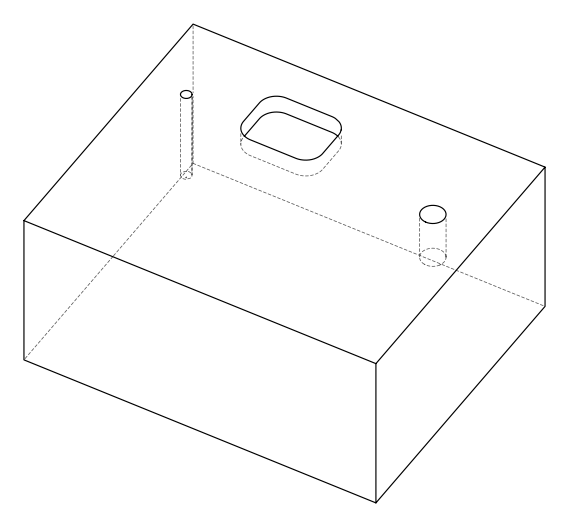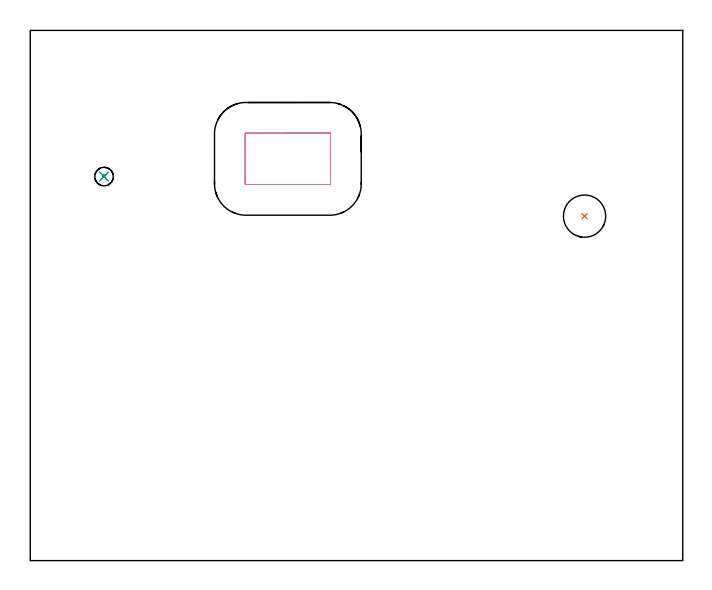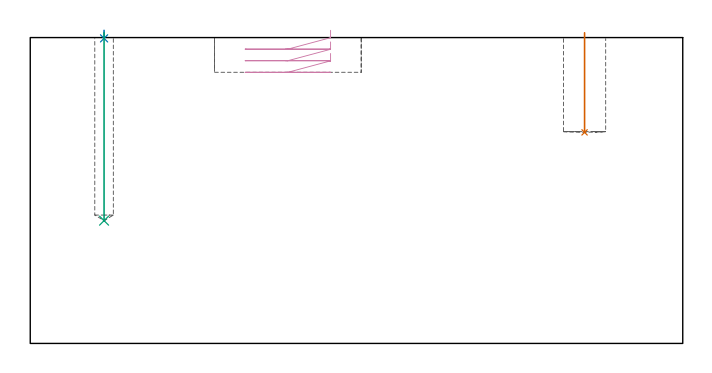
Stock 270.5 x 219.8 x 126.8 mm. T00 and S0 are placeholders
(PLAN: 4 operations, 3 tool changes, 1.6 min)
(1 INDEXABLE_INSERT_DRILL_BLIND_HOLE_FROM_SOLID | STEP1POCKET | NXT0302_006 | 0.17 min | 9394 mm3)
(2 SPOT_DRILL | STEP1POCKET_1 | NXT0321_9005460120000 | 0.03 min | 1 mm3)
(3 DRILL_BLIND_HOLE_INTO_CENTER | STEP1POCKET_1 | UGT0301_472 | 0.31 min | 3451 mm3)
(4 MILL_RECTANGULAR_POCKET | POCKET_RECTANGULAR_STRAIGHT | UGT0201_109 | Follow Part, ap 6.35, ae 75% | 1.05 min | 38804 mm3)
(TOOL NXT0302_006 | Index. Insert Drill 17.5mm [880-D1750L25-05] | D17.5 PA176 FL88 Z2)
(TOOL NXT0321_9005460120000 | NC Spot Drill, 142deg, 12mm, Carbide, Uncoated | D12 PA142 FL30 Z2)
(TOOL UGT0301_472 | Carbide Drill 7.7 mm | D7.7 PA118 FL76 Z2)
(TOOL UGT0201_109 | End Mill 25.4 mm | D25.4 FL25 Z2)
(OP 1 INDEXABLE_INSERT_DRILL_BLIND_HOLE_FROM_SOLID)
G17 G21 G94 G90
T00 M6
G54
G17 G0 G90 X229.8 Y142.8 S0 M3
G43 Z136.8 H1
G94 G81 G98 Z87.5 F250. R128.8
G80
M5
M2
(OP 2 SPOT_DRILL)
G17 G21 G94 G90
T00 M6
G54
G17 G0 G90 X30.6 Y159.2 S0 M3
G43 Z136.8 H0
G94 G81 G98 Z126.469 F250. R129.8
G80
M5
M2
(OP 3 DRILL_BLIND_HOLE_INTO_CENTER)
G17 G21 G94 G90
T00 M6
G54
G17 G0 G90 X30.6 Y159.2 S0 M3
G43 Z136.8 H0
G94 G81 G98 Z50.9 F250. R128.8
G80
M5
M2
(OP 4 MILL_RECTANGULAR_POCKET)
G17 G21 G94 G90
T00 M6
G54
G17 G0 G90 X124.5 Y165.666 S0 M3
G43 Z136.8 H0
Z129.8
G94 G1 Y176.955 Z126.775 F250.
X124.454 Y177.068 Z126.742
X124.368 Y177.154 Z126.71
X124.255 Y177.2 Z126.677
X106.8 Z122.
X89.4 F500.
G3 X89.1 Y176.9 R0.3
G1 Y156.2
G3 X89.4 Y155.9 R0.3
G1 X124.2
G3 X124.5 Y156.2 R0.3
G1 Y176.9
G3 X124.2 Y177.2 R0.3
G1 X106.8
X105.8
G0 X124.5 Y165.666 Z125.
G1 Y176.955 Z121.975 F250.
X124.454 Y177.068 Z121.942
X124.368 Y177.154 Z121.91
X124.255 Y177.2 Z121.877
X106.8 Z117.2
X89.4 F500.
G3 X89.1 Y176.9 R0.3
G1 Y156.2
G3 X89.4 Y155.9 R0.3
G1 X124.2
G3 X124.5 Y156.2 R0.3
G1 Y176.9
G3 X124.2 Y177.2 R0.3
G1 X106.8
X105.8
G0 X124.5 Y165.666 Z120.2
G1 Y176.955 Z117.175 F250.
X124.454 Y177.068 Z117.142
X124.368 Y177.154 Z117.11
X124.255 Y177.2 Z117.077
X106.8 Z112.4
X89.4 F500.
G3 X89.1 Y176.9 R0.3
G1 Y156.2
G3 X89.4 Y155.9 R0.3
G1 X124.2
G3 X124.5 Y156.2 R0.3
G1 Y176.9
G3 X124.2 Y177.2 R0.3
G1 X106.8
X105.8
G0 Z136.8
M5
M2
